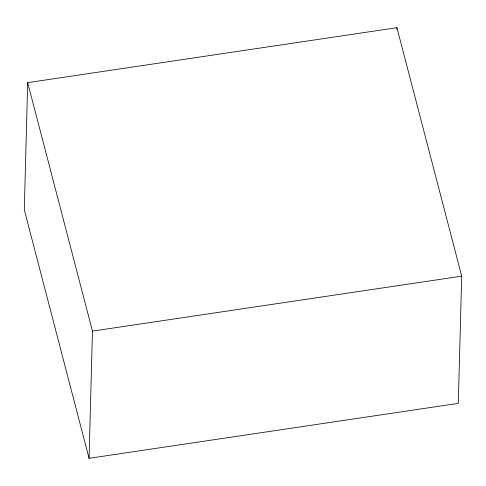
<?xml version="1.0" encoding="UTF-8"?>
<svg xmlns="http://www.w3.org/2000/svg" width="486" height="486" viewBox="0 0 486 486"><rect width="100%" height="100%" fill="white"/><g stroke="black" fill="none" stroke-linecap="round" stroke-linejoin="round"><path stroke-width="0.73" d="M27.69 82.638L24.3 209.837L89.072 458.316L458.31 403.362L461.7 276.163L396.928 27.684L27.69 82.638L92.462 331.112L89.072 458.316M396.886 29.203L396.928 27.684M92.462 331.112L461.7 276.163"/></g></svg>
